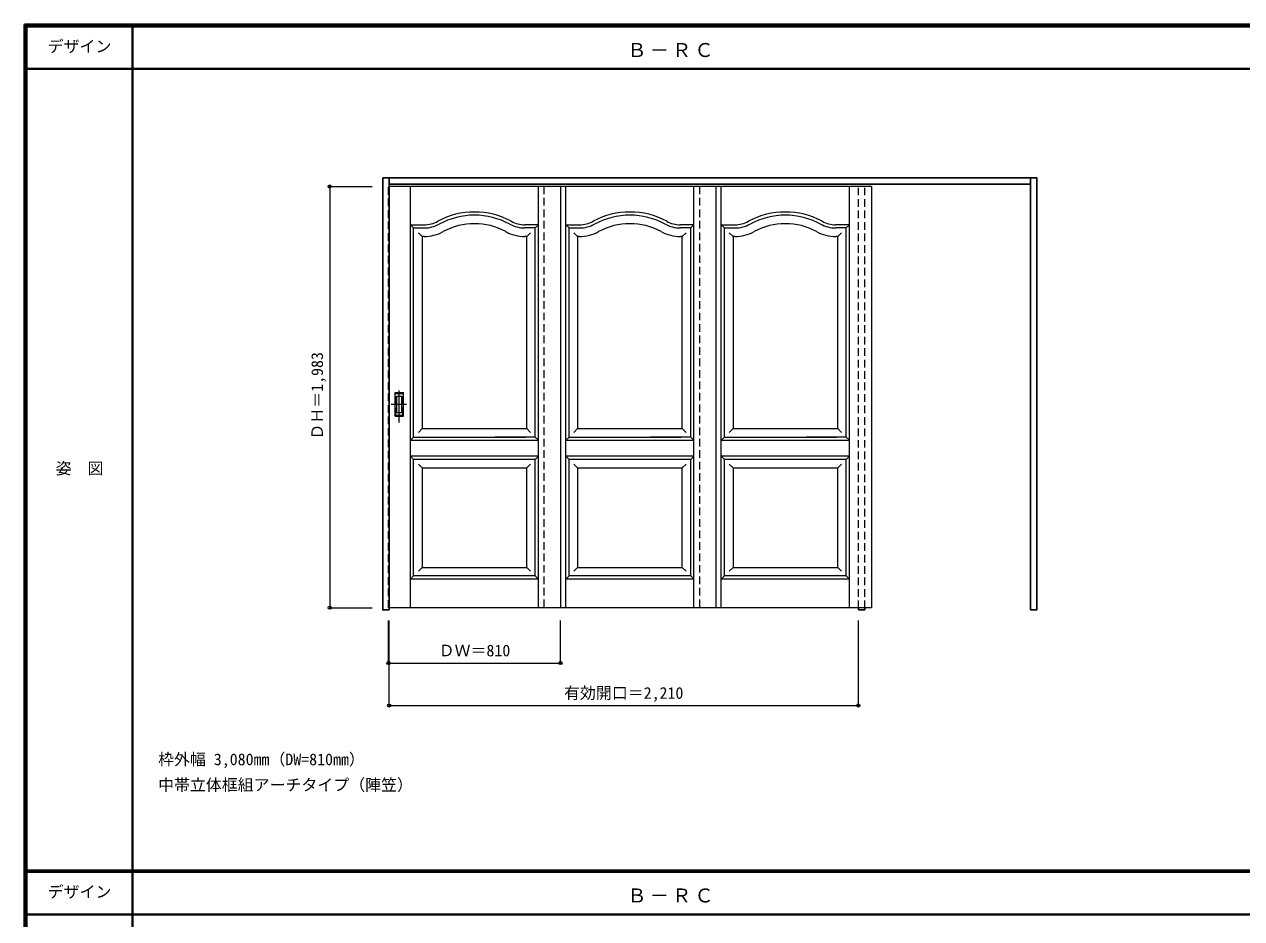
# Model space of a CAD drawing. Units: millimetres, scale not verified. Extents: x -6000 to 5700, y -4307 to 4175.
# Drawn here: x -6000 to -267, y -36 to 4175 of the extents above; entities that cross this region are included whole.
import ezdxf
from ezdxf.enums import TextEntityAlignment as Align

# ---------------------------------------------------------------- set-up
doc = ezdxf.new("R2010")
doc.units = ezdxf.units.MM
doc.header["$LTSCALE"] = 30
doc.header["$PDMODE"] = 32
doc.header["$PDSIZE"] = 15
doc.linetypes.add('CHAIN1', pattern=[8, 5, -1, 1, -1])
doc.linetypes.add('DASHED1', pattern=[1.8, 1.2, -0.6])
for name, color, linetype, lineweight in [('0-2_扉', 7, 'Continuous', 18), ('0-4_枠', 3, 'Continuous', 25), ('0-6_引手', 7, 'Continuous', 18), ('0-A_文字', 7, 'Continuous', 18), ('0-B_寸法', 4, 'Continuous', 9), ('F-1_枠', 6, 'Continuous', 40)]:
    doc.layers.add(name, color=color, linetype=linetype, lineweight=lineweight)
doc.layers.add('F-A_文字', color=7, linetype='Continuous')
doc.styles.add('ＭＳ ゴシック', font='')
doc.styles.get('ＭＳ ゴシック').set_extended_font_data('MS Gothic')

msp = doc.modelspace()

# ---------------------------------------------------------------- linework, layer by layer
at = {"layer": '0-2_扉', "color": 4, "linetype": 'DASHED1', "lineweight": 9}
for p, q in [((-4285, 3411.5), (-4282, 3411.5)), ((-4285, 1428.5), (-4285, 3411.5)), ((-3553, 3411.5), (-3553, 1428.5)), ((-3475, 3411.5), (-3475, 3407.5)), ((-2821, 3411.5), (-2821, 1428.5)), ((-2821, 3411.5), (-2821, 1428.5)), ((-2743, 3411.5), (-2743, 3407.5)), ((-2011, 3411.5), (-2011, 3407.5)), ((-4282, 1428.5), (-4285, 1428.5))]:
    msp.add_line(p, q, dxfattribs=at)
at = {"layer": '0-2_扉'}
for p, q in [((-3475, 3411.5), (-4282, 3411.5)), ((-4181.5, 1428.5), (-4181.5, 3411.5)), ((-3578.5, 1428.5), (-3578.5, 3411.5)), ((-2743, 3411.5), (-3550, 3411.5)), ((-3475, 3411.5), (-3475, 1428.5)), ((-3449.5, 1428.5), (-3449.5, 3411.5)), ((-2846.5, 1428.5), (-2846.5, 3411.5)), ((-2011, 3411.5), (-2818, 3411.5)), ((-2743, 3411.5), (-2743, 1428.5)), ((-2717.5, 1428.5), (-2717.5, 3411.5)), ((-2114.5, 1428.5), (-2114.5, 3411.5)), ((-2011, 3411.5), (-2011, 1428.5)), ((-4166.5, 3216.5), (-4181.5, 3231.5)), ((-4181.5, 3231.5), (-4117.49, 3231.5)), ((-4166.5, 2231.5), (-4166.5, 3216.5)), ((-4166.5, 3216.5), (-4117.49, 3216.5)), ((-3578.5, 3231.5), (-3642.51, 3231.5)), ((-3593.5, 3216.5), (-3642.51, 3216.5)), ((-3593.5, 3216.5), (-3578.5, 3231.5)), ((-3593.5, 2362.74), (-3593.5, 3216.5)), ((-3434.5, 3216.5), (-3449.5, 3231.5)), ((-3449.5, 3231.5), (-3385.49, 3231.5)), ((-3434.5, 2231.5), (-3434.5, 3216.5)), ((-3434.5, 3216.5), (-3385.49, 3216.5)), ((-2846.5, 3231.5), (-2910.51, 3231.5)), ((-2861.5, 3216.5), (-2910.51, 3216.5)), ((-2861.5, 3216.5), (-2846.5, 3231.5)), ((-2861.5, 2362.74), (-2861.5, 3216.5)), ((-2702.5, 3216.5), (-2717.5, 3231.5)), ((-2717.5, 3231.5), (-2653.49, 3231.5)), ((-2702.5, 2231.5), (-2702.5, 3216.5)), ((-2702.5, 3216.5), (-2653.49, 3216.5)), ((-2114.5, 3231.5), (-2178.51, 3231.5)), ((-2129.5, 3216.5), (-2178.51, 3216.5)), ((-2129.5, 3216.5), (-2114.5, 3231.5)), ((-2129.5, 2362.74), (-2129.5, 3216.5)), ((-4144.18, 3194.18), (-4126.5, 3176.5)), ((-4117.49, 3176.5), (-4126.5, 3176.5)), ((-3633.5, 3176.5), (-3642.51, 3176.5)), ((-3615.82, 3194.18), (-3633.5, 3176.5)), ((-3633.5, 3176.5), (-3633.5, 3176.5)), ((-3633.5, 2271.5), (-3633.5, 3176.5)), ((-3412.18, 3194.18), (-3394.5, 3176.5)), ((-3385.49, 3176.5), (-3394.5, 3176.5)), ((-2901.5, 3176.5), (-2910.51, 3176.5)), ((-2883.82, 3194.18), (-2901.5, 3176.5)), ((-2901.5, 3176.5), (-2901.5, 3176.5)), ((-2901.5, 2271.5), (-2901.5, 3176.5)), ((-2680.18, 3194.18), (-2662.5, 3176.5)), ((-2653.49, 3176.5), (-2662.5, 3176.5)), ((-2169.5, 3176.5), (-2178.51, 3176.5)), ((-2151.82, 3194.18), (-2169.5, 3176.5)), ((-2169.5, 3176.5), (-2169.5, 3176.5)), ((-2169.5, 2271.5), (-2169.5, 3176.5)), ((-3593.69, 3093.5), (-3593.5, 3093.5)), ((-2861.69, 3093.5), (-2861.5, 3093.5)), ((-2129.69, 3093.5), (-2129.5, 3093.5)), ((-3593.5, 2231.5), (-3593.5, 2373.55)), ((-2861.5, 2231.5), (-2861.5, 2373.55)), ((-2129.5, 2231.5), (-2129.5, 2373.55)), ((-4126.5, 2271.5), (-4144.18, 2253.82)), ((-4126.5, 2271.5), (-3633.5, 2271.5)), ((-3633.5, 2271.5), (-3633.5, 2272.93)), ((-3633.5, 2271.5), (-3615.82, 2253.82)), ((-3394.5, 2271.5), (-3412.18, 2253.82)), ((-3394.5, 2271.5), (-2901.5, 2271.5)), ((-2901.5, 2271.5), (-2901.5, 2272.93)), ((-2901.5, 2271.5), (-2883.82, 2253.82)), ((-2662.5, 2271.5), (-2680.18, 2253.82)), ((-2662.5, 2271.5), (-2169.5, 2271.5)), ((-2169.5, 2271.5), (-2169.5, 2272.93)), ((-2169.5, 2271.5), (-2151.82, 2253.82)), ((-4166.5, 2231.5), (-4181.5, 2216.5)), ((-4181.5, 2216.5), (-3578.5, 2216.5)), ((-4166.5, 2231.5), (-3638.5, 2231.5)), ((-3593.5, 2231.5), (-3782.5, 2231.5)), ((-3578.5, 2216.5), (-3593.5, 2231.5)), ((-3434.5, 2231.5), (-3449.5, 2216.5)), ((-3449.5, 2216.5), (-2846.5, 2216.5)), ((-3434.5, 2231.5), (-2906.5, 2231.5)), ((-2861.5, 2231.5), (-3050.5, 2231.5)), ((-2846.5, 2216.5), (-2861.5, 2231.5)), ((-2702.5, 2231.5), (-2717.5, 2216.5)), ((-2717.5, 2216.5), (-2114.5, 2216.5)), ((-2702.5, 2231.5), (-2174.5, 2231.5)), ((-2129.5, 2231.5), (-2318.5, 2231.5)), ((-2114.5, 2216.5), (-2129.5, 2231.5)), ((-4166.5, 2126.5), (-4181.5, 2141.5)), ((-3578.5, 2141.5), (-4181.5, 2141.5)), ((-4166.5, 1578.5), (-4166.5, 2126.5)), ((-3593.5, 2126.5), (-4166.5, 2126.5)), ((-3578.5, 2141.5), (-3593.5, 2126.5)), ((-3593.5, 1578.5), (-3593.5, 2126.5)), ((-3434.5, 2126.5), (-3449.5, 2141.5)), ((-2846.5, 2141.5), (-3449.5, 2141.5)), ((-3434.5, 1578.5), (-3434.5, 2126.5)), ((-2861.5, 2126.5), (-3434.5, 2126.5)), ((-2846.5, 2141.5), (-2861.5, 2126.5)), ((-2861.5, 1578.5), (-2861.5, 2126.5)), ((-2702.5, 2126.5), (-2717.5, 2141.5)), ((-2114.5, 2141.5), (-2717.5, 2141.5)), ((-2702.5, 1578.5), (-2702.5, 2126.5)), ((-2129.5, 2126.5), (-2702.5, 2126.5)), ((-2114.5, 2141.5), (-2129.5, 2126.5)), ((-2129.5, 1578.5), (-2129.5, 2126.5)), ((-4126.5, 2086.5), (-4144.18, 2104.18)), ((-4126.5, 2086.5), (-4126.5, 1618.5)), ((-4126.5, 2086.5), (-3633.5, 2086.5)), ((-3633.54, 2086.5), (-3615.86, 2104.18)), ((-3633.5, 1618.5), (-3633.5, 2086.5)), ((-3394.5, 2086.5), (-3412.18, 2104.18)), ((-3394.5, 2086.5), (-3394.5, 1618.5)), ((-3394.5, 2086.5), (-2901.5, 2086.5)), ((-2901.54, 2086.5), (-2883.86, 2104.18)), ((-2901.5, 1618.5), (-2901.5, 2086.5)), ((-2662.5, 2086.5), (-2680.18, 2104.18)), ((-2662.5, 2086.5), (-2662.5, 1618.5)), ((-2662.5, 2086.5), (-2169.5, 2086.5)), ((-2169.54, 2086.5), (-2151.86, 2104.18)), ((-2169.5, 1618.5), (-2169.5, 2086.5)), ((-4126.5, 1618.5), (-4144.18, 1600.82)), ((-4126.5, 1618.5), (-3633.5, 1618.5)), ((-3633.5, 1618.5), (-3633.5, 1619.93)), ((-3633.5, 1618.5), (-3615.82, 1600.82)), ((-3394.5, 1618.5), (-3412.18, 1600.82)), ((-3394.5, 1618.5), (-2901.5, 1618.5)), ((-2901.5, 1618.5), (-2901.5, 1619.93)), ((-2901.5, 1618.5), (-2883.82, 1600.82)), ((-2662.5, 1618.5), (-2680.18, 1600.82)), ((-2662.5, 1618.5), (-2169.5, 1618.5)), ((-2169.5, 1618.5), (-2169.5, 1619.93)), ((-2169.5, 1618.5), (-2151.82, 1600.82)), ((-4166.5, 1578.5), (-4181.5, 1563.5)), ((-3578.5, 1563.5), (-4181.5, 1563.5)), ((-3593.5, 1578.5), (-4166.5, 1578.5)), ((-3593.5, 1578.5), (-3578.5, 1563.5)), ((-3434.5, 1578.5), (-3449.5, 1563.5)), ((-2846.5, 1563.5), (-3449.5, 1563.5)), ((-2861.5, 1578.5), (-3434.5, 1578.5)), ((-2861.5, 1578.5), (-2846.5, 1563.5)), ((-2702.5, 1578.5), (-2717.5, 1563.5)), ((-2114.5, 1563.5), (-2717.5, 1563.5)), ((-2129.5, 1578.5), (-2702.5, 1578.5)), ((-2129.5, 1578.5), (-2114.5, 1563.5)), ((-3475, 1428.5), (-4282, 1428.5)), ((-2743, 1428.5), (-3550, 1428.5)), ((-2011, 1428.5), (-2818, 1428.5))]:
    msp.add_line(p, q, dxfattribs=at)
for points in [[(-4126.5, 3176.5), (-4126.5, 3176.5), (-4126.5, 2271.5)], [(-3394.5, 3176.5), (-3394.5, 3176.5), (-3394.5, 2271.5)], [(-2662.5, 3176.5), (-2662.5, 3176.5), (-2662.5, 2271.5)]]:
    msp.add_lwpolyline(points, dxfattribs=at)
for centre, radius, start, end in [((-3880, 2926.5), 365, 61.6423, 118.3577), ((-3880, 2926.5), 350, 61.6423, 118.3577), ((-3148, 2926.5), 365, 61.6423, 118.3577), ((-3148, 2926.5), 350, 61.6423, 118.3577), ((-2416, 2926.5), 365, 61.6423, 118.3577), ((-2416, 2926.5), 350, 61.6423, 118.3577), ((-4117.49, 3366.5), 135, 270, 298.3577), ((-4117.49, 3366.5), 150, 270, 298.3577), ((-3880, 2926.5), 310, 61.6423, 118.3577), ((-3642.51, 3366.5), 150, 241.6423, 270), ((-3642.51, 3366.5), 135, 241.6423, 270), ((-3385.49, 3366.5), 135, 270, 298.3577), ((-3385.49, 3366.5), 150, 270, 298.3577), ((-3148, 2926.5), 310, 61.6423, 118.3577), ((-2910.51, 3366.5), 150, 241.6423, 270), ((-2910.51, 3366.5), 135, 241.6423, 270), ((-2653.49, 3366.5), 135, 270, 298.3577), ((-2653.49, 3366.5), 150, 270, 298.3577), ((-2416, 2926.5), 310, 61.6423, 118.3577), ((-2178.51, 3366.5), 150, 241.6423, 270), ((-2178.51, 3366.5), 135, 241.6423, 270), ((-4117.49, 3366.5), 190, 270, 298.3577), ((-3642.51, 3366.5), 190, 241.6423, 270), ((-3385.49, 3366.5), 190, 270, 298.3577), ((-2910.51, 3366.5), 190, 241.6423, 270), ((-2653.49, 3366.5), 190, 270, 298.3577), ((-2178.51, 3366.5), 190, 241.6423, 270)]:
    msp.add_arc(centre, radius, start, end, dxfattribs=at)
at = {"layer": '0-4_枠'}
for p, q in [((-4282, 1418), (-4282, 3453)), ((-1262, 1418), (-1262, 3453)), ((-4282, 3423), (-1262, 3423)), ((-2072, 1428.5), (-2072, 1418)), ((-2072, 1418), (-2042, 1418)), ((-2042, 1428.5), (-2042, 1418)), ((-1232, 1418), (-1262, 1418))]:
    msp.add_line(p, q, dxfattribs=at)
at = {"layer": '0-4_枠', "color": 4, "linetype": 'DASHED1', "lineweight": 9}
for p, q in [((-2072, 1426), (-2072, 3423)), ((-2042, 1426), (-2042, 3423))]:
    msp.add_line(p, q, dxfattribs=at)
at = {"layer": '0-4_枠'}
for points in [[(-4282, 1418), (-4312, 1418), (-4312, 3453)], [(-4312, 3453), (-1232, 3453), (-1232, 1418)]]:
    msp.add_lwpolyline(points, dxfattribs=at)
at = {"layer": '0-6_引手', "linetype": 'CHAIN1'}
for p, q in [((-4234, 2300.77), (-4234, 2471.62)), ((-4272.07, 2386), (-4199.56, 2386))]:
    msp.add_line(p, q, dxfattribs=at)
at = {"layer": '0-6_引手'}
for p, q in [((-4253, 2441), (-4215, 2441)), ((-4253, 2331), (-4253, 2441)), ((-4246.5, 2425), (-4221.5, 2425)), ((-4246.5, 2347), (-4246.5, 2425)), ((-4221.5, 2347), (-4221.5, 2425)), ((-4215, 2331), (-4215, 2441)), ((-4253, 2331), (-4215, 2331)), ((-4246.5, 2347), (-4221.5, 2347))]:
    msp.add_line(p, q, dxfattribs=at)
at = {"layer": '0-6_引手', "linetype": 'DASHED1'}
for p, q in [((-4218, 2335), (-4218, 2437)), ((-4250, 2335), (-4218, 2335))]:
    msp.add_line(p, q, dxfattribs=at)
msp.add_lwpolyline([(-4250, 2335), (-4250, 2437), (-4218, 2437)], dxfattribs=at)
at = {"layer": '0-B_寸法'}
for p, q in [((-4562, 3411.5), (-4562, 1428.5)), ((-4562, 3411.5), (-4362, 3411.5)), ((-4562, 1428.5), (-4362, 1428.5)), ((-4285, 1168), (-4285, 1368)), ((-4282, 968), (-4282, 1368)), ((-3475, 1168), (-3475, 1368)), ((-2072, 968), (-2072, 1368)), ((-4285, 1168), (-3475, 1168)), ((-4282, 968), (-2072, 968))]:
    msp.add_line(p, q, dxfattribs=at)
at = {"layer": '0-B_寸法', "color": 7}
for p in [(-4562, 3411.5), (-4562, 1428.5), (-4285, 1168), (-3475, 1168), (-4282, 968), (-2072, 968)]:
    msp.add_point(p, dxfattribs=at)
at = {"layer": 'F-1_枠'}
for p, q in [((-6000, 4175), (5700, 4175)), ((-6000, 4175), (-6000, -4205)), ((-6000, 4170), (5700, 4170)), ((-6000, 4165), (5700, 4165)), ((-5995, 4175), (-5995, -4205)), ((-5990, 4175), (-5990, -4205)), ((-5490, 4175), (-5490, -3790)), ((-6000, 3965), (5700, 3965)), ((-6000, 190.5), (5700, 190.5)), ((-6000, 187.5), (5700, 187.5)), ((-6000, 184.5), (5700, 184.5)), ((-6000, -15.5), (5700, -15.5))]:
    msp.add_line(p, q, dxfattribs=at)

# ---------------------------------------------------------------- texts
at = {"layer": '0-A_文字', "style": 'ＭＳ ゴシック'}
for s, p in [('枠外幅 3,080mm（DW=810mm）', (-5370, 670.5)), ('中帯立体框組アーチタイプ（陣笠）', (-5370, 550.5))]:
    msp.add_text(s, height=54.99, dxfattribs=at).set_placement(p, align=Align.BOTTOM_LEFT)
at = {"layer": '0-A_文字', "char_height": 65.98, "attachment_point": 7, "style": 'ＭＳ ゴシック'}
for insert in [(-3160, 4020), (-3160, 39.5)]:
    msp.add_mtext('\\T1.17;Ｂ－ＲＣ', dxfattribs=dict(at, insert=insert))
at = {"layer": '0-B_寸法', "color": 7, "style": 'ＭＳ ゴシック'}
msp.add_text('ＤＨ＝1,983', height=54.99, rotation=90, dxfattribs=at).set_placement((-4577, 2219.75), align=Align.BOTTOM_LEFT)
for s, p in [('ＤＷ＝810', (-4048.75, 1183)), ('有効開口＝2,210', (-3458.25, 983))]:
    msp.add_text(s, height=54.99, dxfattribs=at).set_placement(p, align=Align.BOTTOM_LEFT)
at = {"layer": 'F-A_文字', "style": 'ＭＳ ゴシック'}
for s, p in [('デザイン', (-5890, 4027.5)), ('姿\u3000図', (-5852.5, 2040.25)), ('デザイン', (-5890, 47))]:
    msp.add_text(s, height=54.99, dxfattribs=at).set_placement(p, align=Align.BOTTOM_LEFT)

doc.saveas('drawing.dxf')
